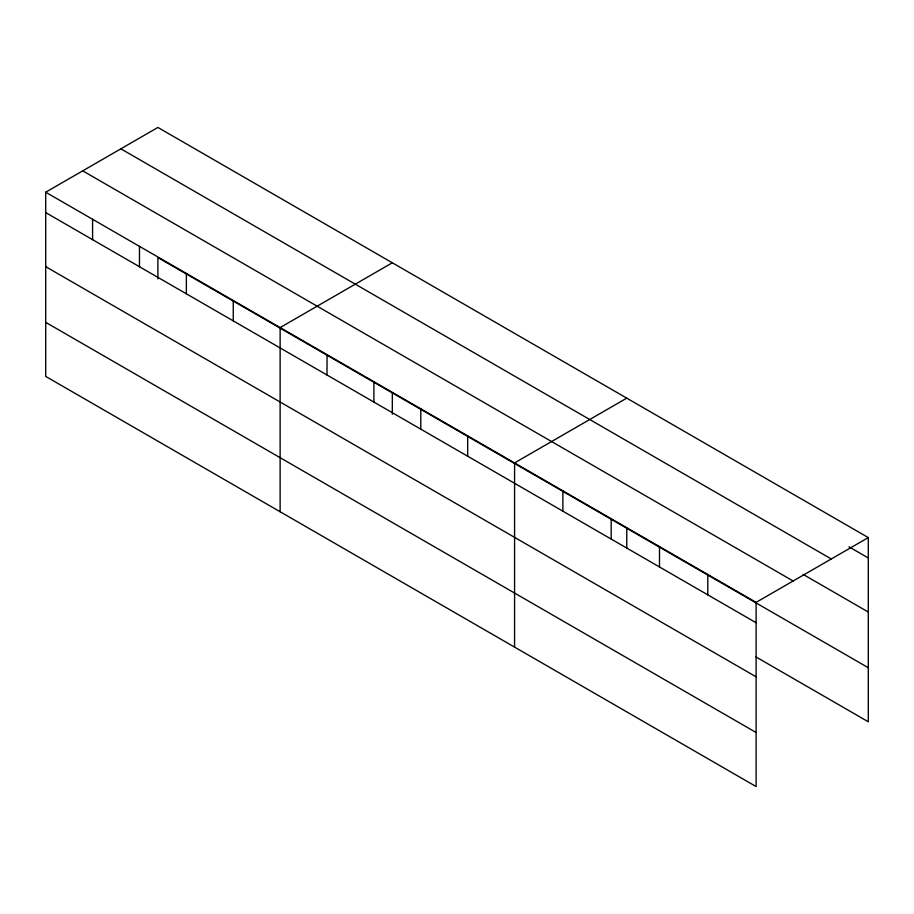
<?xml version="1.0" encoding="UTF-8"?>
<svg xmlns="http://www.w3.org/2000/svg" width="914" height="914" viewBox="0 0 914 914"><rect width="100%" height="100%" fill="white"/><g stroke="black" fill="none" stroke-linecap="round" stroke-linejoin="round"><path stroke-width="1.37" d="M756.106 676.806L756.106 602.372L45.7 192.214L45.7 376.408L756.106 786.554L756.106 676.806L45.7 266.66M755.981 656.938L868.3 721.786L868.3 537.592L157.893 127.446L45.7 192.214M392.323 262.798L280.13 327.566L280.13 511.76M626.764 398.138L514.571 462.918L514.571 647.101M756.106 602.372L868.3 537.592M848.98 546.812L868.3 557.974M120.865 148.822L831.272 558.968M803.086 574.38L868.3 612.026M82.728 170.849L793.135 580.996M868.3 667.723L157.893 257.577L157.893 278.919M45.7 212.596L756.106 622.742M45.7 322.345L756.106 732.502M707.802 574.483L707.802 594.854M659.497 546.583L659.497 566.966M626.764 528.269L626.764 548.194M611.18 518.695L611.18 539.077M562.875 490.807L562.875 511.189M467.682 435.852L467.682 456.223M420.794 408.775L420.794 429.157M392.323 392.929L392.323 414.259M373.906 381.709L373.906 402.091M327.018 354.643L327.018 375.014M233.253 300.5L233.253 320.883M186.365 273.435L186.365 293.805M139.476 246.357L139.476 266.739M92.588 219.291L92.588 239.674"/></g></svg>
